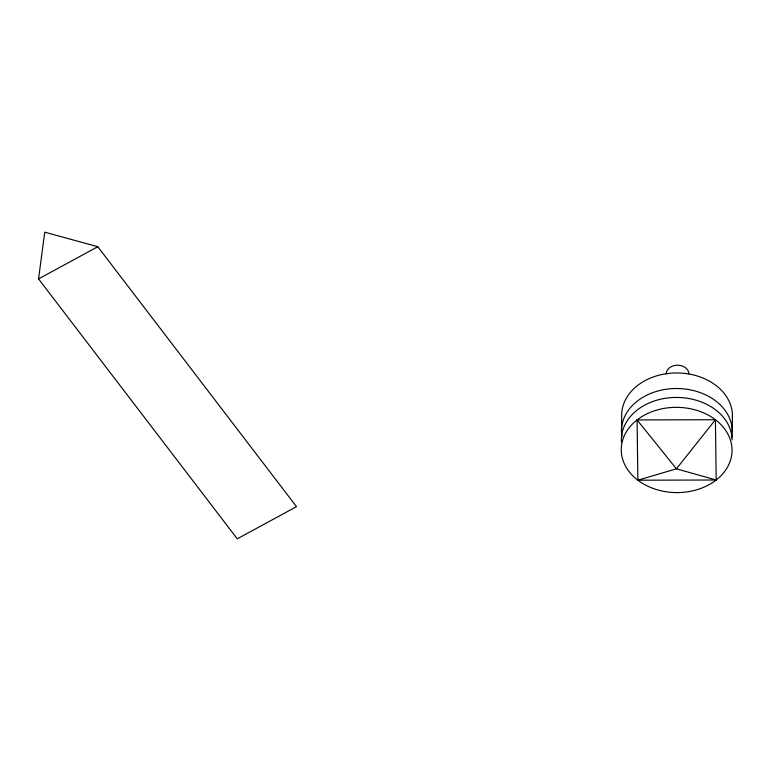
<?xml version="1.0" encoding="UTF-8"?>
<svg xmlns="http://www.w3.org/2000/svg" width="771" height="771" viewBox="0 0 771 771"><rect width="100%" height="100%" fill="white"/><g stroke="black" fill="none" stroke-linecap="round" stroke-linejoin="round"><path stroke-width="1.16" d="M621.493 431.259L621.677 415.723A55.387 42.617 0.7 0 1 677.96 372.971A55.387 42.617 0.7 0 1 732.402 417.66M732.257 430.979L732.45 415.444M38.55 278.9L44.747 232.167L97.792 246.72L296.507 506.653L237.266 538.833L38.55 278.9L97.792 246.72M715.421 419.732L676.418 468.816L637.868 480.208L637.097 419.935L715.421 419.732L716.192 480.005L637.868 480.208A55.387 42.617 0.7 0 1 661.788 408.832A55.387 42.617 0.7 0 1 730.282 460.865A55.387 42.617 0.7 0 1 637.868 480.208M716.192 480.005L676.418 468.816L637.097 419.935M622.033 436.82A55.387 42.617 0.7 0 1 677.063 388.507A55.387 42.617 0.7 0 1 731.66 437.658M621.484 442.409A55.387 42.617 0.7 0 1 674.779 397.45A55.387 42.617 0.7 0 1 732.151 439.904M666.231 373.945A11.343 8.732 0.7 0 1 677.458 365.194A11.343 8.732 0.7 0 1 688.917 373.887"/></g></svg>
